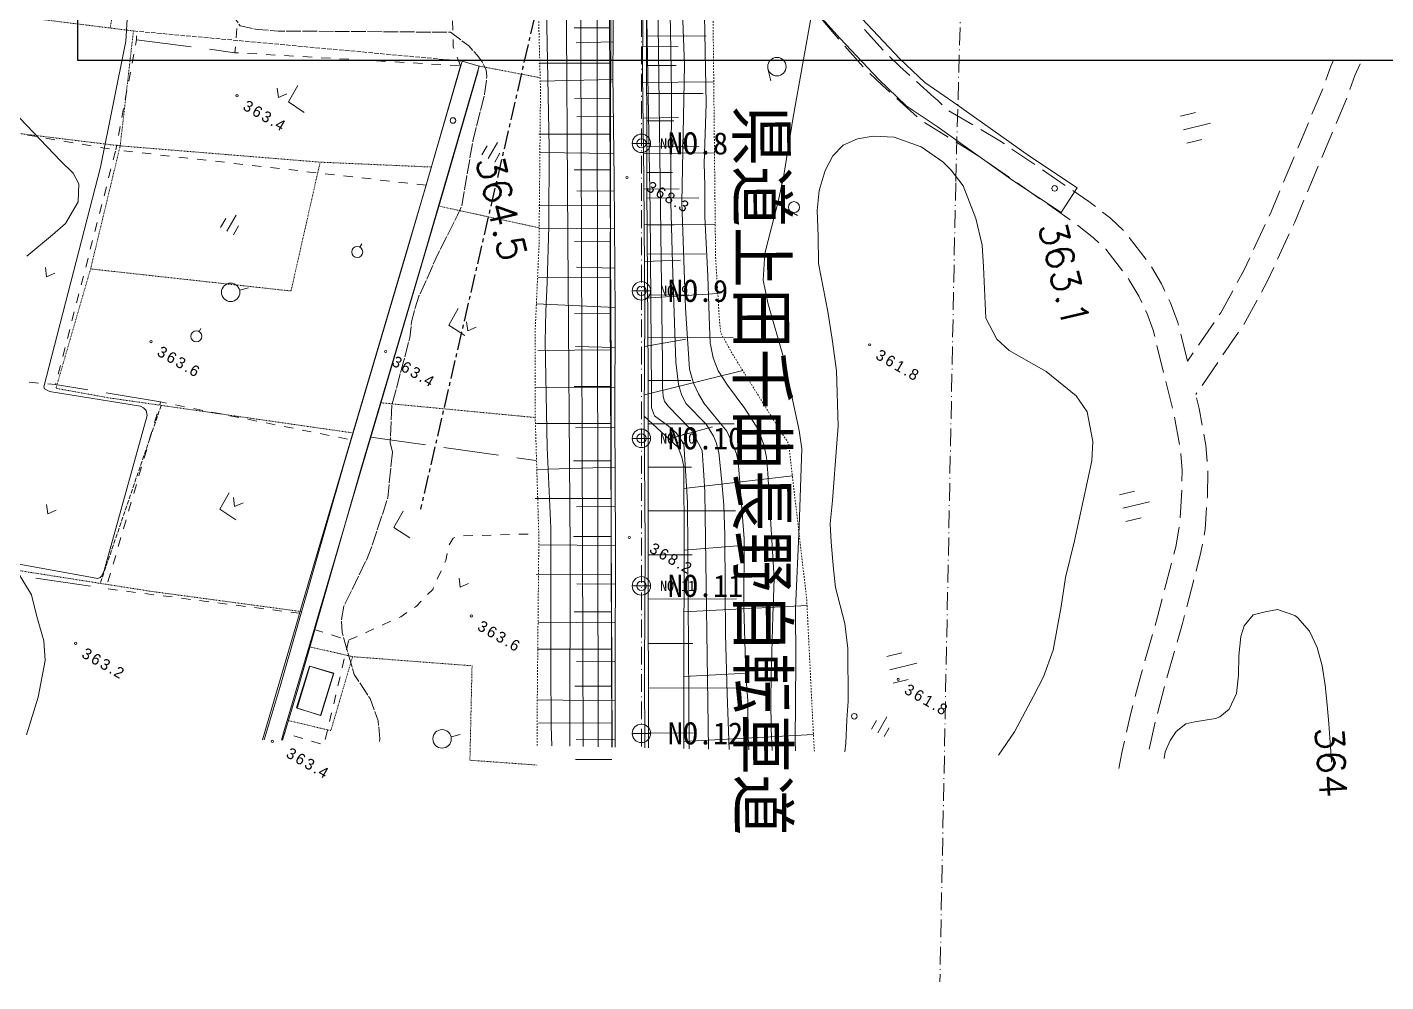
# Model space of a CAD drawing. Header units: millimetres. Extents: x -256476 to 341554, y -216330 to 457415.
# Drawn here: x -8077 to 176172, y -78408 to 51027 of the extents above; entities that cross this region are included whole.
import ezdxf

# ---------------------------------------------------------------- set-up
doc = ezdxf.new("R2010")
doc.units = ezdxf.units.MM
doc.header["$LTSCALE"] = 400
for name, pattern in [('561019', [1, 0.5, -0.5]), ('56301', [0.5, 0.25, -0.25]), ('56302', [2, 1.5, -0.5]), ('57103', [5.5, 5, -0.5]), ('CENTER', [2, 1.25, -0.25, 0.25, -0.25]), ('SXF_一点短鎖線', [9.25, 6, -1.5, 0.25, -1.5])]:
    doc.linetypes.add(name, pattern=pattern)
doc.layers.get('Defpoints').update_dxf_attribs({"color": 153})
for name, color, linetype, lineweight in [('D-BGD', 7, 'Continuous', 13), ('D-BMK', 2, 'SXF_一点短鎖線', 13), ('D-BMK-HTXT', 7, 'Continuous', 13), ('●予備設計_LP横断', 7, 'Continuous', 13)]:
    doc.layers.add(name, color=color, linetype=linetype, lineweight=lineweight)
doc.styles.add('BIGFONT', font='txt', dxfattribs={"height": 0.2, "bigfont": 'BIGFONT'})
doc.styles.add('MS ゴシック', font='MS Gothic.ttf')
doc.styles.add('Style-WORKING', font='WORKING.shx')
doc.styles.add('ＭＳ ゴシック', font='MS Gothic.ttf')
doc.linetypes.add('57106', pattern='A,2.5,[43,dgnlstyle-dm500.shx,S=0.002,R=0,X=0,Y=0],2.5', length=5)

# ---------------------------------------------------------------- blocks, each defined once
blk = doc.blocks.new('M6334')
at = {"layer": '●予備設計_LP横断', "linetype": 'Continuous', "lineweight": 9}
for p, q in [((-1, -1.25), (-1, 0.15)), ((0, -1.25), (0, 1.25)), ((1, -1.25), (1, 0.15))]:
    blk.add_line(p, q, dxfattribs=at)
blk = doc.blocks.new('M6319')
at = {"layer": '●予備設計_LP横断', "linetype": 'Continuous', "lineweight": 9}
blk.add_line((0, 0.5), (0, 1), dxfattribs=at)
blk.add_circle((0, -0.25), 0.75, dxfattribs=at)
blk = doc.blocks.new('M6313')
at = {"layer": '●予備設計_LP横断', "linetype": 'Continuous', "lineweight": 9, "flags": 128}
blk.add_lwpolyline([(-0.75, 0), (0, -1), (0.75, 0)], dxfattribs=at)
blk = doc.blocks.new('M6331')
at = {"layer": '●予備設計_LP横断', "linetype": 'Continuous', "lineweight": 9}
blk.add_line((0, -0.75), (1, -0.75), dxfattribs=at)
blk.add_circle((0, 0), 0.75, dxfattribs=at)
blk = doc.blocks.new('M7312')
at = {"layer": '●予備設計_LP横断', "linetype": 'Continuous', "lineweight": 20}
blk.add_circle((0, 0), 0.15, dxfattribs=at)

msp = doc.modelspace()

# ---------------------------------------------------------------- linework, layer by layer
at = {"layer": 'D-BGD', "linetype": 'SXF_一点短鎖線'}
for p, q in [((121690.4, 169343.2, 0), (117843.6, 29905.5, 0)), ((117843.6, 29905.5, 0), (115697.3, -78408.4, 0))]:
    msp.add_line(p, q, dxfattribs=at)
at = {"layer": 'D-BGD', "linetype": '56301'}
for p, q in [((3174, 50910.7), (9180, 86426)), ((53201.9, 45755.6), (61490.5, 44172.4)), ((47702.3, 26779), (61357.4, 23820.4)), ((60818.8, -1898.4), (39840.7, 103.3))]:
    msp.add_line(p, q, dxfattribs=at)
at = {"layer": 'D-BGD', "linetype": 'Continuous'}
for p, q in [((49635.5, 50617.7, 364434), (49596.5, 51866.2, 364431)), ((20341.4, 50839.9, 364060), (20250.2, 49593.6, 364030)), ((70911.5, 50960.4), (66117.5, 50947.8)), ((75912.2, 49827.6), (84008, 49845.4)), ((107988, 47931.3, 363530), (105490.2, 50729.4, 363530)), ((6744, 49331.6, 364050), (14179.2, 48350.7, 364011)), ((16658.1, 48023.9, 363998), (20103, 47569.7, 363980)), ((71396.7, 49043.5), (66387.7, 48915.2)), ((75392.4, 48361.5), (80191, 48411.3)), ((105313.3, 45666, 363530), (102818.1, 48464.7, 363530)), ((6377.3, 47377.3, 364046), (6147.3, 46148.5, 364044)), ((21820.2, 47470.8, 364004), (23068, 47398.3, 364021)), ((24315.9, 47325.8, 364038), (25563.4, 47254.6, 364055)), ((26811.2, 47182.1, 364072), (28059.1, 47109.6, 364089)), ((29306.9, 47037.1, 364106), (30555.3, 46965.5, 364124)), ((31802.3, 46893.4, 364141), (33050.1, 46820.9, 364158)), ((34298.5, 46749.3, 364175), (35546.3, 46676.8, 364192)), ((36793.3, 46604.7, 364209), (38041.2, 46532.2, 364226)), ((39289.5, 46460.6, 364243), (40537.4, 46388.1, 364261)), ((41784.4, 46316, 364278), (43032.7, 46244.4, 364295)), ((44280.6, 46171.9, 364312), (45528.5, 46099.4, 364329)), ((50690.5, 45801.2, 364400), (50242.3, 46967.8, 364418)), ((50896.5, 46424.4), (53201.9, 45755.6)), ((70932.7, 46161.4), (61317.5, 46128.8)), ((5916.4, 44920.1, 364041), (5686.5, 43691.3, 364039)), ((46775.4, 46027.3, 364346), (48023.8, 45955.7, 364363)), ((49271.7, 45883.2, 364381), (50519.5, 45810.7, 364398)), ((75926.8, 45839.8), (79923.3, 45849.5)), ((92379.4, 45378.3), (92772.7, 43758.9)), ((5455.6, 42462.9, 364036), (5225.6, 41234.1, 364034)), ((71374.2, 43947.2), (61502.8, 43694.6)), ((75379.3, 43536.2), (85029.7, 43636.5)), ((167607.4, 42685.2, 363626), (166158.4, 39227.3, 363591)), ((70949, 41353.8), (66127.7, 41333.8)), ((75941.9, 42013.3), (83598.6, 42029.8)), ((112628.9, 38856.4, 363450), (109847.1, 41371.2, 363432)), ((115988.6, 40513.5, 363610), (115328.4, 41184.9, 363610)), ((170867.1, 41403.2, 363625), (169417.3, 37945.8, 363591)), ((4994.7, 40005.7, 364031), (4764.8, 38776.9, 364029)), ((71430.8, 38932.9), (66454.9, 38893.7)), ((75433.6, 38711.1), (80256.7, 38761.2)), ((120153, 37785.3, 363610), (116918.3, 39682.7, 363610)), ((148310.8, 38947.4), (150350.9, 39442.6)), ((4533.9, 37548.5, 364026), (4303.9, 36319.7, 364024)), ((75952.4, 38339.4), (79626.3, 38349.8)), ((116797.3, 36129.3, 363610), (113622, 38124, 363610)), ((148752.8, 37125.9), (152397, 38011.6)), ((165674.4, 38074.1, 363580), (164225.4, 34616.3, 363546)), ((-8015.2, 36397.2, 363966), (-6782.8, 36189.4, 363972)), ((-5549.6, 35981.1, 363978), (-4317.2, 35773.3, 363983)), ((-3084.8, 35565.5, 363989), (-1852.4, 35357.7, 363994)), ((-620, 35149.9, 364000), (613.2, 34941.6, 364005)), ((4073, 35091.3, 364021), (3939.9, 34380.1, 364020)), ((70960.3, 36537.4), (61291.7, 36512.5)), ((121031.6, 33470.5, 363610), (117855.8, 35464.4, 363610)), ((149195.2, 35302.9), (151235.8, 35798.9)), ((168933.2, 36792.6, 363580), (167483.4, 33335.2, 363546)), ((1845.6, 34733.8, 364011), (3077.5, 34525.2, 364016)), ((3902.7, 34233.1, 364019), (3591.7, 33021.9, 364011)), ((6273.2, 34115, 364053), (5031.1, 34255.7, 364036)), ((8756.9, 33832.7, 364089), (7514.8, 33973.4, 364071)), ((11240.6, 33550.4, 364124), (9998.5, 33691.1, 364106)), ((13724.3, 33268.1, 364160), (12482.2, 33408.8, 364142)), ((71487.4, 33918.5), (61455.3, 34014.6)), ((75487.8, 33885.9), (85130, 33986.1)), ((75958.3, 34818), (83006, 34838.5)), ((128568.9, 32396.3, 363567), (125470.8, 34509.4, 363595)), ((163741.3, 33463.1, 363534), (162292.3, 30005.2, 363500)), ((3281.3, 31811.6, 364004), (2969.5, 30601, 363996)), ((16208, 32985.8, 364195), (14965.9, 33126.5, 364177)), ((18691.2, 32702.6, 364230), (17449.6, 32844.2, 364213)), ((21174.9, 32420.3, 364266), (19933.3, 32561.9, 364248)), ((23658.6, 32138, 364301), (22417, 32279.6, 364284)), ((26142.3, 31855.7, 364337), (24900.7, 31997.3, 364319)), ((28626, 31573.4, 364372), (27384.4, 31715, 364354)), ((31110.6, 31290.6, 364407), (29869, 31432.2, 364390)), ((70975.3, 31707.5), (66123, 31693.8)), ((75966.8, 31341.3), (79452.2, 31344.8)), ((125152.9, 30641.3, 363579), (122080.2, 32790.4, 363607)), ((132699.9, 29580, 363529), (129602.2, 31691.7, 363557)), ((167000.2, 32181.6, 363535), (165549.8, 28723.3, 363501)), ((33594.3, 31008.3, 364443), (32352.7, 31149.9, 364425)), ((36078, 30726, 364478), (34836.4, 30867.6, 364461)), ((38561.7, 30443.7, 364514), (37320.1, 30585.3, 364496)), ((41045.4, 30161.4, 364549), (39803.8, 30302.9, 364531)), ((43529.1, 29879.1, 364585), (42287.5, 30020.6, 364567)), ((46012.8, 29596.7, 364620), (44771.2, 29738.3, 364602)), ((129249.6, 27775.4, 363542), (126176.9, 29924.6, 363570)), ((2659, 29390.7, 363989), (2348.1, 28179.5, 363981)), ((71540.5, 28807.2), (66470.9, 28855.7)), ((75538.2, 29060.3), (80356.8, 29110.4)), ((75986.3, 27823.6), (83013, 27867.7)), ((2037.6, 26969.2, 363973), (1726.7, 25758.1, 363966)), ((70994, 26863.9), (61260.8, 26806.8)), ((133346.9, 24910.4, 363504), (130273.7, 27058.7, 363532)), ((1415.8, 24546.9, 363958), (1105.3, 23336.6, 363951)), ((75579, 24234.6), (85230.2, 24334.9)), ((76003.1, 24180.6), (79642.4, 24211)), ((159811.9, 24269.3, 363445), (158235.8, 20867.2, 363415)), ((794.4, 22125.5, 363943), (483.9, 20915.2, 363935)), ((71583.6, 23695.8), (61357.5, 23793.8)), ((143676.2, 19531.3, 363408), (141377.9, 22493.7, 363441)), ((163074.2, 22985.8, 363446), (161499.8, 19582.7, 363417)), ((71020, 21992.9), (66135.4, 21963.2)), ((76029, 20232.5), (83925.2, 20284.3)), ((173, 19704, 363928), (-137.4, 18493.8, 363920)), ((71628.7, 18354.8), (66398.1, 18501.1)), ((75621.1, 19266.9), (80513.3, 19442.3)), ((-448.4, 17282.6, 363912), (-758.8, 16072.3, 363905)), ((71049.7, 17108.4), (61222.3, 17047.8)), ((-1069.8, 14861.2, 363897), (-1380.2, 13650.9, 363890)), ((20734.8, 15372.9), (21949.4, 15667.9)), ((75663.1, 14299.2), (85580.7, 14900.5)), ((71673.7, 13013.8), (60977.8, 13500.9)), ((76060.8, 14689.3), (81609, 14729.7)), ((158702.5, 13997.8, 363369), (156896.6, 10711.7, 363342)), ((-1691.2, 12439.7, 363882), (-2001.6, 11229.4, 363874)), ((71073.2, 12192.8), (66143.9, 12165.6)), ((-2312.5, 10018.3, 363867), (-2623, 8808, 363859)), ((149268.4, 5758.3, 363610), (148367.6, 9398.4, 363596)), ((152876.9, 10994.5, 363394), (150749.7, 7908, 363522)), ((156210.7, 9668.8, 363372), (154086.1, 6580.8, 363496)), ((-2933.9, 7596.8, 363852), (-3244.9, 6385.7, 363844)), ((71656.3, 7605.8), (66273.4, 7723.9)), ((75657.3, 7731.7), (81238.8, 8731.5)), ((76096.9, 8912.9), (87658.4, 8980.2)), ((146043.1, 4218.8, 363666), (145139.6, 7858.2, 363618)), ((71109, 7258.6), (61169.9, 7204.5)), ((150040.9, 6879.5, 363564), (149268.4, 5758.3, 363610)), ((153378.1, 5551.7, 363537), (151252.7, 2464.2, 363660)), ((-3555.3, 5175.4, 363836), (-3866.3, 3964.2, 363829)), ((75624, 1164.2), (88957.5, 4489.6)), ((-6539.8, 2776.6, 363826), (-7785.1, 2877.6, 363829)), ((151, 1856.9, 363967), (-4219.5, 2587.1, 363820)), ((71628.8, 2197.7), (60813.3, 2183.2)), ((71124.8, 2289.7), (66107.6, 2290.1)), ((76126.8, 3105.5), (81927.9, 3104.4)), ((147246.2, -633.2, 363730), (146343.6, 3005.7, 363682)), ((10008.7, 210.3, 364300), (2615.5, 1444.9, 364051)), ((150544.7, 1435.1, 363701), (150397.9, 1221.9, 363710)), ((9189.2, -2589.8, 364272), (9540.7, -1390.4, 364284)), ((12051.6, -194.7, 364309), (13277.5, -437.9, 364315)), ((14503.3, -681.2, 364321), (15729.1, -924.4, 364327)), ((16955, -1167.7, 364332), (18181.7, -1411.4, 364338)), ((19407.5, -1654.7, 364344), (20633.4, -1898, 364349)), ((21859.7, -2140.3, 364355), (23086.4, -2384.1, 364361)), ((24312.2, -2627.4, 364367), (25538.1, -2870.6, 364372)), ((26763.9, -3113.9, 364378), (27989.8, -3357.1, 364384)), ((29216.5, -3600.9, 364389), (30442.3, -3844.1, 364395)), ((71124.5, -2727.5), (61000.7, -2721.6)), ((71619.1, -3210), (66283, -3295)), ((76128, -2731.6), (87810.9, -2734.1)), ((78950.1, -4780.5), (84848.4, -3154)), ((148198.3, -5540.4, 363696), (147519.8, -1852.8, 363735)), ((8487.2, -4989.1, 364249), (8838.6, -3789.7, 364260)), ((31668.6, -4086.5, 364401), (32894.5, -4329.8, 364406)), ((34121.2, -4573.5, 364412), (35347, -4816.8, 364418)), ((7785.1, -7388.4, 364225), (8136.6, -6189, 364237)), ((48405, -5954.6, 364388), (55829.8, -6999.8, 364223)), ((58304.8, -7347.4, 364168), (60921, -7716.3, 364110)), ((7083.9, -9788.2, 364201), (7434.5, -8588.3, 364213)), ((71655.3, -8617.6), (61034.8, -8943.2)), ((71126.5, -7780.7), (66020, -7775.2)), ((76121.7, -8622), (82008.4, -8614.7)), ((6381.8, -12187.4, 364177), (6732.4, -10987.6, 364189)), ((80974.9, -11517.6), (95689.7, -9807.3)), ((71120.9, -12887.2), (60830.9, -12889.6)), ((140047.1, -12370.9), (142087.2, -11875.7)), ((5679.7, -14586.7, 364154), (6030.3, -13386.8, 364166)), ((71690.8, -13930.2), (66429.5, -13986.4)), ((76122.7, -14539.7), (87975.5, -14547.6)), ((140489.1, -14192.5), (144133.2, -13306.7)), ((4977.7, -16986, 364130), (5328.3, -15786.1, 364142)), ((140931.4, -16015.4), (142972.1, -15519.4)), ((4275.6, -19385.3, 364106), (4626.2, -18185.4, 364118)), ((51111.9, -17944.5, 364536), (52360.3, -17907.8, 364480)), ((53608.2, -17871.9, 364424), (54857, -17836.5, 364368)), ((56105.3, -17799.7, 364313), (57353.2, -17763.8, 364257)), ((58601.1, -17727.9, 364201), (59849.9, -17692.5, 364145)), ((71117.7, -18029.7), (65997.6, -18027.9)), ((71725.1, -19242.9), (61303, -19141.7)), ((81022.4, -19871.7), (88833.5, -19237.9)), ((3573.5, -21784.6, 364083), (3924.1, -20584.7, 364094)), ((76121.2, -20502.1), (82088.5, -20495)), ((146164.7, -25263.7, 363759), (147105.9, -21633.8, 363797)), ((-6900.5, -23674.2, 364084), (518.3, -24776, 364057)), ((2871.4, -24183.9, 364059), (3222.9, -22984.5, 364071)), ((47544.7, -23819.3, 364504), (48064.6, -22682.1, 364516)), ((71124.5, -23154.9), (60958.5, -23182.3)), ((149183, -27547.7, 363744), (150126.4, -23917.9, 363781)), ((4154.1, -25283.4, 364045), (2914.8, -25125.8, 364049)), ((6634, -25600.4, 364037), (5394.3, -25441.4, 364041)), ((9114.4, -25916.5, 364029), (7874.2, -25758.5, 364033)), ((71705.2, -24484.8), (66478.7, -24434.1)), ((11593.9, -26232.2, 364021), (10354.6, -26074.6, 364025)), ((14073.8, -26549.2, 364013), (12833.6, -26391.1, 364017)), ((16554.2, -26865.4, 364005), (15314, -26707.3, 364009)), ((19033.3, -27181.9, 363997), (17794.4, -27023.5, 364001)), ((21513.7, -27498.1, 363989), (20273.5, -27340, 363993)), ((76130.7, -26505.4), (88133.7, -26472.8)), ((80990.7, -28225.9), (97678.8, -27400.7)), ((23994, -27814.2, 363981), (22753.8, -27656.2, 363985)), ((26473.1, -28130.8, 363973), (25232.9, -27972.7, 363977)), ((28869.6, -28440.3, 364490), (27693.2, -28287.7, 364097)), ((71142.6, -28240.4), (66084.4, -28251)), ((30830, -30628.3, 364500), (32023.1, -31002.7, 364487)), ((37797.6, -31070.4, 364453), (38936.6, -30555.5, 364455)), ((40074.9, -30040.2, 364456), (41214.4, -29524.5, 364458)), ((71685.2, -29726.8), (61201.3, -29625.1)), ((143507.1, -34903.6, 363666), (144537.4, -31297.3, 363699)), ((33214.9, -31377.4, 364475), (34408, -31751.8, 364462)), ((35500.2, -32183.5, 364449), (35214, -33399.7, 364436)), ((35519.8, -32101.4, 364450), (36658.8, -31586.5, 364452)), ((76147.6, -32536.1), (82178.2, -32519.2)), ((34926.5, -34616.3, 364423), (34639.9, -35833.3, 364411)), ((71158.2, -33289.9), (61117.5, -33320.1)), ((71665.1, -35011.3), (66413.4, -34960.2)), ((108486.3, -34288.1), (110526.4, -33792.9)), ((146492, -37177.6, 363654), (147522.2, -33571.3, 363686)), ((80961.3, -37024.4), (89549.8, -36576.2)), ((108928.3, -36109.7), (112572.5, -35223.9)), ((34352.9, -37049, 364398), (34066.2, -38266, 364385)), ((71166.5, -38312.1), (66180.3, -38318)), ((76171.8, -38594), (88286.4, -38567.8)), ((109370.7, -37932.6), (111411.3, -37436.6)), ((145218.1, -42008.4, 363822), (146166.5, -38383.9, 363680)), ((33778.7, -39482.6, 364372), (33492.1, -40699.6, 364359)), ((71668.2, -40295.7), (61098.8, -40193.2)), ((33205.1, -41915.3, 364346), (32918.4, -43132.4, 364333)), ((71186.1, -43294.6), (61270.6, -43327.7)), ((144059.2, -46871.8, 363820), (144908.5, -43219.1, 363858)), ((26906, -44708.8, 364512), (26704.9, -44647.4, 364530)), ((29297.1, -45429.2, 364402), (28100.8, -45070.3, 364445)), ((31690.1, -46146.1, 364317), (30493.8, -45787.2, 364360)), ((32630.9, -44348.9, 364321), (32344.8, -45565.1, 364308)), ((49407.5, -45169.7), (50622.1, -44874.8)), ((71678.9, -45596.1), (66386.4, -45568.4)), ((76181.2, -44677.9), (82270.1, -44660)), ((80979.5, -45823), (98550, -44854.9)), ((71198.2, -48249.9), (66274, -48268.3))]:
    msp.add_line(p, q, dxfattribs=at)
at = {"layer": 'D-BGD', "linetype": '56302'}
for p, q in [((6336.5, 50515), (50896.5, 46424.4)), ((10094.3, -250.7), (1826.9, -24381.6))]:
    msp.add_line(p, q, dxfattribs=at)
at = {"layer": 'D-BGD', "linetype": '561019', "flags": 128}
for points in [[(74902.5, 343407.9), (75823.1, 343408.2), (76082.5, 343407.9), (77830.9, 343407.5), (79838.6, 343406.9), (81846.9, 343407.1), (83854.6, 343406.4), (84412.8, 343406.3), (84770.1, 318834.6), (84475.6, 281661.4), (84473.3, 281336.3), (84382, 278261.9), (83557.8, 250595.3), (84214.3, 228976.3), (84914.6, 209522.5), (84945.4, 208325.9), (85754.1, 176830.2), (84663.4, 153451.9), (84819.1, 150441.9), (85737.5, 148361.5), (91499, 137572), (90935.9, 114670.1), (90374.8, 112391.6), (89307.1, 110052.6), (84440.7, 101323.6), (84152.9, 99793.5), (84582.3, 78321.2), (84840.5, 61850.5), (85276, 19925.4), (85807.9, 11154.6), (86000.4, 9533), (87496.1, 6841.6), (94094, -3777), (95177.4, -5399.8), (96522.8, -16975.1), (97637.6, -26567.7), (98470.9, -43418.5), (98676.5, -47150)], [(61092.4, -46367.4), (61097.1, -40370.8), (61313.7, -18041.5), (60818.8, -1898.4), (60803.2, 9666.8), (61333.7, 21317.2), (61535.7, 42407), (61146.8, 57606.7), (61648.2, 74600.4), (61300.8, 88401.4), (61691.2, 96585.5), (62179.8, 100052.2), (62466.2, 102081.4), (64193.4, 105623.9), (64998.2, 107300.9), (65838.5, 109049.8), (67001.3, 111614.5), (67840.3, 113463.3), (68963.3, 116037), (69860.6, 118095.7), (70551.2, 119303.2), (70849.9, 119216.8), (71028.7, 119164.8)]]:
    msp.add_lwpolyline(points, dxfattribs=at)
at = {"layer": 'D-BGD'}
msp.add_lwpolyline([(-1242.7, 284151.6), (335157.3, 284151.6), (335157.3, 46551.6), (-1242.7, 46551.6)], close=True, dxfattribs=at)
at = {"layer": 'D-BGD', "linetype": 'Continuous', "flags": 128}
for points, elevation in [([(63051.8, -46408.2), (62991.3, -43765.4), (62937.7, -35599.4), (62929.6, -28746.8), (62930, -16885.1), (62438, -5948.1), (62249.1, 3597.9), (62177.3, 8375.2), (62237.9, 12515.8), (62444, 16394), (62671, 24000.8), (62726.7, 34656.5), (62347.7, 53497.6), (62551.5, 64288.5), (62612.3, 73028.9), (62980.7, 87300.8), (62587.7, 99347.1), (62127.7, 100134), (59610.6, 107612.2), (58731.1, 122594.5)], 364000), ([(81490.6, -13362.2), (80978.7, -5451.8), (79911.7, -3971.1), (78843.8, -3005.4), (76972.8, -1661.2), (76581.4, -564.3), (76585.9, 1516.3), (76401.9, 26216.8), (75896.2, 54772.3), (75666.5, 82493.4), (75641.6, 91000.4), (75446, 102426.9), (75767.7, 105874.1), (77817.8, 109254), (81028.4, 115012), (81512.1, 116559.9), (81904.5, 118031), (70578.6, 117185.8), (70678.3, 90301.9), (70914.1, 68472.6), (71072.3, 59509.5)], 368000), ([(67008.6, 103646.9), (67344, 92812.6), (67377.4, 89634.1), (67341.8, 84457.2), (67008.7, 55267.3), (67000, 52743.9), (67008.7, 48222.1), (67313.6, -46496.9)], 366000), ([(69109, 104600), (69340.6, -46539.1)], 367000), ([(76890.5, 97258.5), (78069.7, 5404)], 367000), ([(78746.5, 71712.3), (79211.2, 48020.1), (79317, 42178.2), (79314.9, 38333.9), (79222.2, 33539.3), (79222, 27252.1), (79426, 18976.6), (79867.9, 5590.7)], 366000), ([(89796.8, -46965.1), (89697.6, -45218.8), (89662.6, -40301.2), (89385.6, -36836.2), (89095.9, -27551.8), (89175.4, -18351.6), (88510.5, -10113.4), (88326.8, -7908.5), (88104.3, -6842.9), (87604.6, -5551), (86782.3, -3728.8), (84705.3, -1220), (83731.9, 6.2), (82978.2, 1297.6), (82297.9, 2756.7), (81740.9, 4651.3), (81194.3, 12950.8), (80705.3, 27270.3), (81066.4, 45909.8), (80489.2, 61578.8)], 365000), ([(71072.3, 59509.5), (71052, 53486.4), (71003, 13244.7), (71247, -46578.8)], 368000), ([(65018.4, 57850.8), (65232.9, 22443.9), (65559.1, -19737.8), (65526.2, -46459.7)], 365000), ([(92954.4, -47030.9), (92816.9, -44168.6), (92790.2, -40203.9), (92811.1, -36977.1), (93049.5, -28834.8), (93202.8, -23705.9), (92554.1, -12614.2), (92367, -9428.1), (92162.2, -7294.2), (91833, -5605.5), (91082.3, -3568.4), (89227.4, -675.1), (86884.6, 2509), (85616.9, 4445.3), (84971.8, 6210.6), (84548.2, 8232.7), (84441, 10474.3), (84241.4, 17314.7), (83837.4, 25332.7), (83812.6, 29569.6), (83745.3, 32528.8), (84011.5, 40625.1), (83721.8, 55118.5)], 364000), ([(98403.9, 53461.2), (95804.5, 38817.7), (95077.5, 34308.1), (94523.1, 30957.7), (93808.3, 27577.2), (91943.7, 20320.1), (91723.4, 16722.3), (92384.5, 13644.4), (94508.5, 6263), (96606.3, -3636.3), (96970.4, -6127.1), (96597.4, -16678.8), (96117.6, -27779.3), (96157.2, -34906.1), (96088.7, -45891.2), (96117.6, -47096.7)], 363000), ([(-8114.5, 19964.8), (-4641.6, 22868.3), (-2864, 24425.6), (-1179.7, 27361.8), (-1085.2, 29781.6), (-1827.7, 31243), (-3574.6, 32903.5), (-9956.4, 39648)], 363000), ([(86122.9, -10629.1), (85707.3, -6640.4), (85351.5, -5279), (84988.7, -4445.3), (84013.9, -2796.1), (81259.4, -5.1), (80645.5, 1218.6), (80271.3, 2564.1), (79867.9, 5590.7)], 366000), ([(78069.7, 5404), (78102.5, 2222.4), (78166.1, 972.5), (78334.1, 317.6), (78804.5, -320.7), (82015.1, -3612.6), (83471.8, -6390), (83685.6, -9710.2), (83806.8, -11995.6)], 367000), ([(86122.9, -10629.1), (86376.7, -13761.2), (86554.4, -17788.5), (86567.3, -25274.8), (86621.5, -31318.8), (86861.5, -39353.2), (87140.5, -46909.8)], 366000), ([(83806.8, -11995.6), (84338.4, -46851.4)], 367000), ([(81490.6, -13362.2), (81683.8, -46796.2)], 368000), ([(-8147, -44925.6), (-6594.7, -39835.4), (-5647.1, -34843.7), (-5810.9, -32158.9), (-6770.2, -28863.5), (-7470.3, -25939.6), (-9723.2, -22296.2)], 363000)]:
    msp.add_lwpolyline(points, dxfattribs=dict(at, elevation=elevation))
for points in [[(71028.7, 119164.8), (71052.4, 118870.9), (71068, 116957.6), (71078.3, 115739.4), (71090.1, 103770.4), (71162.4, 92781.5), (71250.3, 79461.9), (71471.2, 59882.3), (71366.5, 44636.4), (71526.8, 30421.6), (71680, 12267.3), (71609, -1698), (71725.6, -19125.4), (71660.1, -36323.6), (71681, -46587.9)], [(71681, -46587.9), (71660.1, -36323.6), (71725.6, -19125.4), (71609, -1698), (71680, 12267.3), (71526.8, 30421.6), (71366.5, 44636.4), (71471.2, 59882.3), (71250.3, 79461.9), (71162.4, 92781.5), (71090.1, 103770.4)], [(75090.2, 103796.4), (75162.8, 92812), (75250, 79497.4), (75471.6, 59890.8), (75366.9, 44644.9), (75526.3, 30460.6), (75680.3, 12273.6), (75609.5, -1695.3), (75725.3, -19120), (75660.3, -36327.6), (75681.3, -46671.2)], [(80981.5, -46781.5), (80959.9, -36332.3), (81025.2, -19112.1), (80955, -8519), (80719.5, -7253.2), (80216.8, -5950.4), (75609.5, -1695.3), (75680.3, 12273.6), (75526.3, 30460.6), (75366.9, 44644.9), (75471.6, 59890.8)], [(134332.7, 29240.1), (132131.8, 25900.7), (125569.1, 30225.6), (115322.8, 37551.3), (111119.8, 40384.8), (107418.1, 43935.9), (102166.1, 49493.5), (98485, 53592.2)], [(105108.2, 52203.9), (110257.6, 46754.8), (113641.1, 43508.9), (117604.9, 40837.1), (127833, 33524.1), (134332.7, 29240.1)], [(24054, -45596.1), (26218, -38387), (34817.2, -8399.3), (43285.9, 20167.3), (50896.5, 46424.4)], [(53201.9, 45755.6), (45590, 19492.3), (37121.1, -9070.8), (28520.7, -39062.4), (26543.9, -45647.9)]]:
    msp.add_lwpolyline(points, dxfattribs=at)
at = {"layer": 'D-BGD', "linetype": '57103', "elevation": 363500, "flags": 128}
for points in [[(41464.9, -6582.5), (41144, -5282.7), (41389.5, -186.1), (43804.1, 8918.8), (44061.8, 11078.7), (44525.8, 12973.5), (45052.7, 14540.3), (47339.2, 19643.8), (50263.3, 25545.6), (50842.2, 26719.2), (52368.7, 35581.4), (53958.3, 41944.7), (54170.3, 43541.4), (54238.9, 44345.1), (54152.5, 45194.1), (53626.9, 46332.5), (53006.4, 47179.4), (51798, 48508.4), (49341.2, 50340.5), (25963.1, 50502.5), (23102.3, 50716.7), (20804.8, 51220.6), (15892.8, 58126.2), (14939.4, 63312.1), (14301.5, 65780.3), (13537.3, 68277.4), (12855.7, 71287.5), (12988.5, 73828.2), (14347.1, 82606.9), (14935.5, 88075.1), (15694, 90574.6), (18235.8, 97219.9), (18362.2, 98170.3), (18350.1, 99357.2), (17754.9, 101062.8), (15467.1, 104200.2)], [(41464.9, -6582.5), (40828.1, -12777.2), (38716.9, -19213.2), (37921.4, -21223.1), (34873.9, -27490.1), (34554, -29286.7), (34624.2, -31030.6), (36258.4, -36736), (38425.3, -39995.4), (39515.1, -43025.6), (39764.7, -45461), (39710.9, -45922.1)]]:
    msp.add_lwpolyline(points, dxfattribs=at)
at = {"layer": 'D-BGD', "linetype": 'Continuous', "elevation": 364000}
for points in [[(7582.3, 86267.1), (5313.4, 49150.4), (1850.1, 32028.7), (-5806.8, 2253.8), (-5749.1, 2013), (-5385, 1803.7), (-5071.6, 1646.6), (7288.4, -348.4), (7713.2, -592.6), (8068.3, -958.1), (8199.3, -1633.2), (2378.1, -22636.1), (2057.5, -23374.6), (1838.6, -23594.8), (1503.3, -23736.6), (-13674, -20964.2), (-14519.2, -21170.4), (-14908.6, -21627.1), (-15247, -22516.8), (-19579.9, -44687.5)], [(146104.8, -48137.6), (146253.3, -47204.5), (146945.6, -45699.2), (147759.8, -44483.3), (149061.1, -43443.4), (150265, -43155), (153068.1, -42713.2), (153640.4, -42500), (154929.4, -41441.6), (155932.1, -39295.9), (156201.4, -36820.8), (156227.9, -34206.2), (156499.9, -31605.9), (156973.7, -30159.6), (158175.7, -28670.5), (159809.1, -28236.8), (161467, -27921), (163839, -28730.8), (164204.2, -28998.4), (165839.2, -30849.5), (166882.8, -33087.3), (167540.1, -35575.8), (167952.7, -38189.1), (168233.7, -40830.5), (168450.4, -43423.4), (168643.6, -45956.7), (168812.1, -48452.7), (168822.6, -48610.7)]]:
    msp.add_lwpolyline(points, dxfattribs=at)
at = {"layer": 'D-BGD', "linetype": '56301', "flags": 128}
for points in [[(-41144, 39369.3), (-30985.7, 39295), (-13466.6, 37143.2), (4535.5, 34932.7), (6336.5, 50515), (-15125.4, 53202), (-28734.9, 53968.2), (-29323.9, 54001.1), (-40714, 54229.8), (-42107.5, 50324.8)], [(31652.2, 32724.4), (4535.5, 34932.7), (519.4, 18250)], [(36124.9, -3989.3), (3005.7, 767.3), (-4174.6, 2065.3), (519.4, 18250), (27699.7, 15255.3), (31652.2, 32724.4), (46733.5, 32062.6)], [(-45869.6, -46753), (-45145.2, -41533.7), (-44711.5, -41555.8), (-35459.7, -42027.1), (-28467.5, -21786.2), (-27757.6, -19730.5), (8765.3, -25472.5), (29135, -28213.3)], [(30261.7, -32991.4), (36050.3, -34326.8), (33101.7, -44348.5), (27344.2, -42981.4)], [(36050.3, -34326.8), (52252, -35559.9), (51964.3, -48364.9), (61090.3, -49021.2)]]:
    msp.add_lwpolyline(points, dxfattribs=at)
at = {"layer": 'D-BGD', "linetype": 'Continuous', "extrusion": (-0.340319, -0.303658, 0.88993), "elevation": 273808.6}
msp.add_lwpolyline([(31040.8, 262793.7), (30504.5, 262793.7), (27292.7, 262883.6)], dxfattribs=at)
at = {"layer": 'D-BGD', "linetype": 'Continuous', "extrusion": (0.088535, -0.017936, 0.995912), "elevation": 362273.8}
msp.add_lwpolyline([(50192.2, 36147.1), (49688.4, 36058.5), (48950, 36047.5)], dxfattribs=at)
at = {"layer": 'D-BGD', "linetype": 'Continuous', "extrusion": (-0.014155, -0.023407, 0.999626), "elevation": 362445.8}
msp.add_lwpolyline([(-7766.2, 61740.2), (-7412.8, 61045.6), (-6997.5, 61264.9)], dxfattribs=at)
at = {"layer": 'D-BGD', "linetype": 'Continuous', "extrusion": (0.057763, 0.004771, 0.998319), "elevation": 366929.2}
msp.add_lwpolyline([(43872.4, -32374.4), (44107.1, -32305.4), (45111.5, -32357.1)], dxfattribs=at)
at = {"layer": 'D-BGD', "linetype": 'Continuous', "extrusion": (-0.568885, -0.626316, 0.533009), "elevation": 102348}
msp.add_lwpolyline([(52703.7, 365055), (50892.9, 365044.4), (48955.6, 365135.4)], dxfattribs=at)
at = {"layer": 'D-BGD', "linetype": 'Continuous', "extrusion": (0.667301, -0.240365, 0.704935), "elevation": 357936.5}
msp.add_lwpolyline([(101090.4, 156882.6), (100217.3, 156975), (98209.5, 156943.9)], dxfattribs=at)
at = {"layer": 'D-BGD', "linetype": 'Continuous', "extrusion": (-0.570984, -0.628085, 0.528665), "elevation": 103428.1}
msp.add_lwpolyline([(52201.7, 363733.6), (50806.2, 363725.3), (48453.7, 363829)], dxfattribs=at)
at = {"layer": 'D-BGD', "linetype": 'Continuous', "extrusion": (0.717333, -0.257685, 0.647327), "elevation": 347306.8}
msp.add_lwpolyline([(101719.1, 181953.1), (99984.8, 182152.5), (97980.3, 182123.6)], dxfattribs=at)
at = {"layer": 'D-BGD', "linetype": 'Continuous'}
for points in [[(28610.3, 43120.2), (27352, 40885), (29495.2, 39476.6)], [(50375.8, 12880.8), (49117.5, 10645.6), (51260.7, 9237.1)], [(19322, -12107.5), (18063.6, -14342.8), (20206.9, -15751.2)], [(42918.6, -14576.3), (41662.5, -16811.7), (43806.2, -18219.3)]]:
    msp.add_lwpolyline(points, dxfattribs=at)
at = {"layer": 'D-BGD', "linetype": 'Continuous', "extrusion": (-0.657701, -0.727334, 0.195995), "elevation": -34540.9}
msp.add_lwpolyline([(57918.3, 377705.5), (57393.1, 377542.3), (54193.2, 377527)], dxfattribs=at)
at = {"layer": 'D-BGD', "linetype": 'Continuous', "extrusion": (-0.059614, -0.101663, 0.993031), "elevation": 350071.9}
msp.add_lwpolyline([(89531.9, 135522.9), (88787.4, 135573.8), (85784.3, 135573.8)], dxfattribs=at)
at = {"layer": 'D-BGD', "linetype": '57106', "elevation": 362000}
msp.add_lwpolyline([(102796, -47235.8), (102946.4, -46040.7), (103089.2, -42866.6), (103249.2, -40361), (103228.2, -33197.7), (102820.6, -29843.4), (101532.5, -24936.7), (101261.8, -22463.9), (100933.4, -18811.3), (100799.7, -16333), (101121.9, -13169.8), (101736.5, -5384.5), (101910.6, -3067), (101689.6, 4422.5), (101084.3, 8731.3), (100501.4, 12490.9), (99235.9, 18990.1), (99200.1, 22690.1), (99049.6, 26152.7), (99348.4, 28873.8), (100120.6, 31615.7), (101182.6, 33587.8), (102594.5, 35026.6), (104514.7, 35879), (106648, 36249.2), (109475.5, 36133.7), (113143, 34814.5), (116091.2, 32757.7), (117244.3, 31649.6), (118842.6, 29535.9), (120589.7, 25064.5), (121416.1, 21455.6), (121604.6, 18540.9), (121941.7, 11568.4), (123404.5, 8741.4), (125077.1, 7206.6), (130099.9, 4364.5), (134170.4, 1061.6), (135688.9, -1144.6), (136454.3, -5164.8), (136313.2, -7784), (133971.7, -18637.9), (132730.1, -23599.1), (132123.7, -27521.7), (131072.9, -33439.2), (129753.4, -37051.1), (128390, -39659.7), (125829.5, -44499.4), (123656.8, -47670.2)], dxfattribs=at)
at = {"layer": 'D-BGD', "linetype": 'Continuous', "extrusion": (0.004465, -0.007071, 0.999965), "elevation": 363900.2}
msp.add_lwpolyline([(135161.8, 29275.5), (134262.4, 29980.5), (132108.8, 31449.1)], dxfattribs=at)
at = {"layer": 'D-BGD', "linetype": 'Continuous', "extrusion": (0.028551, -0.021744, 0.999356), "elevation": 367246.2}
msp.add_lwpolyline([(120991, -98129.9), (117985.4, -98910.2), (117356.1, -99049.5)], dxfattribs=at)
at = {"layer": 'D-BGD', "linetype": 'Continuous', "extrusion": (0.012375, 0.002337, 0.999921), "elevation": 365217.6}
msp.add_lwpolyline([(136072.7, 22599.8), (134304.6, 24259.7), (133261.3, 25077.4)], dxfattribs=at)
at = {"layer": 'D-BGD', "linetype": 'Continuous', "extrusion": (0.019726, -0.017946, 0.999644), "elevation": 366121.1}
msp.add_lwpolyline([(131473.3, -93815.7), (128411.3, -94903.1), (127934.4, -95053.1)], dxfattribs=at)
at = {"layer": 'D-BGD', "linetype": 'Continuous', "extrusion": (0.002597, -0.010722, 0.999939), "elevation": 363561.7}
msp.add_lwpolyline([(136302.1, 25687.2), (135590.9, 26354.3), (133404.6, 28063.3)], dxfattribs=at)
at = {"layer": 'D-BGD', "linetype": 'Continuous', "extrusion": (-0.039946, -0.043189, 0.998268), "elevation": 356397.7}
msp.add_lwpolyline([(90913.1, 129756.9), (87248.9, 130368.8), (87213, 130368.8)], dxfattribs=at)
at = {"layer": 'D-BGD', "linetype": 'Continuous', "extrusion": (-0.041912, -0.032186, 0.998603), "elevation": 356241.8}
msp.add_lwpolyline([(76970.2, 144271.2), (75914.1, 144498.3), (73266.3, 144838.9)], dxfattribs=at)
at = {"layer": 'D-BGD', "linetype": 'Continuous', "extrusion": (0.002968, -0.010167, 0.999944), "elevation": 363652.1}
msp.add_lwpolyline([(156631.2, 23431.4), (155840.9, 21725.2), (154941.1, 20085.5)], dxfattribs=at)
at = {"layer": 'D-BGD', "linetype": 'Continuous', "extrusion": (0.004281, -0.010479, 0.999936), "elevation": 363879.6}
msp.add_lwpolyline([(159418.2, 22262.4), (158492.1, 20261.7), (157747.3, 18907.7)], dxfattribs=at)
at = {"layer": 'D-BGD', "linetype": 'Continuous', "extrusion": (-0.01951, -0.020737, 0.999595), "elevation": 360146.5}
msp.add_lwpolyline([(94793.8, 118324.9), (93908.9, 118670.9), (91409.6, 119413.7), (91219.6, 119443.6)], dxfattribs=at)
at = {"layer": 'D-BGD', "linetype": 'Continuous', "extrusion": (0.327452, -0.187684, 0.92604), "elevation": 384513.9}
msp.add_lwpolyline([(90553.4, 19316.9), (87162.3, 19248), (86805.3, 19279.8)], dxfattribs=at)
at = {"layer": 'D-BGD', "linetype": 'Continuous', "extrusion": (0.002255, -0.006573, 0.999976), "elevation": 363784.7}
msp.add_lwpolyline([(-4997.1, 5145.1), (-5039.9, 4978.2), (-6114, 5066.2)], dxfattribs=at)
at = {"layer": 'D-BGD', "linetype": 'Continuous', "extrusion": (-0.006507, -0.008073, 0.999946), "elevation": 364213.6}
msp.add_lwpolyline([(12261.8, 2750), (12379.2, 3150.8), (13194.9, 2988.7)], dxfattribs=at)
at = {"layer": 'D-BGD', "linetype": 'Continuous', "extrusion": (-0.375025, -0.077461, 0.923773), "elevation": 279487.2}
msp.add_lwpolyline([(33457.3, 275588.9), (31162.4, 275649), (29708.5, 275588.9)], dxfattribs=at)
at = {"layer": 'D-BGD', "linetype": 'Continuous', "extrusion": (0.139642, 0.990158, 0.009325), "elevation": 4261.7}
msp.add_lwpolyline([(-38772.8, 364406.1), (-40065.2, 364556.1), (-46262.4, 364419.1)], dxfattribs=at)
at = {"layer": 'D-BGD', "linetype": 'Continuous', "extrusion": (0.011657, -0.008002, 0.9999), "elevation": 365467.9}
msp.add_lwpolyline([(147696.2, -4941.1), (147514.5, -2706.3), (147245.3, -1224)], dxfattribs=at)
at = {"layer": 'D-BGD', "linetype": 'Continuous', "extrusion": (0.630195, 0.041713, 0.775315), "elevation": 375177.3}
msp.add_lwpolyline([(-20303.6, 115386.6), (-18893.2, 115234.6), (-16562.4, 115271)], dxfattribs=at)
at = {"layer": 'D-BGD', "linetype": 'Continuous', "extrusion": (-0.792418, 0.052249, 0.607737), "elevation": 100060.6}
msp.add_lwpolyline([(2828.2, 381643.1), (2622.9, 381645.6), (-911.1, 381364.8)], dxfattribs=at)
at = {"layer": 'D-BGD', "linetype": 'Continuous', "extrusion": (-0.821689, 0.052063, 0.567553), "elevation": 83874.6}
msp.add_lwpolyline([(6100.3, 384116.9), (3081.5, 384152.1), (2352.2, 384092.6)], dxfattribs=at)
at = {"layer": 'D-BGD', "linetype": 'Continuous', "extrusion": (-0.004121, -0.008731, 0.999953), "elevation": 363357.2}
msp.add_lwpolyline([(153023, -14659.3), (153156.9, -13920.7), (153370.3, -10928.9)], dxfattribs=at)
at = {"layer": 'D-BGD', "linetype": 'Continuous', "extrusion": (0.003499, -0.010939, 0.999934), "elevation": 364909.4}
msp.add_lwpolyline([(47893.9, -15149), (48430.2, -14246.1), (48621, -14185.1)], dxfattribs=at)
at = {"layer": 'D-BGD', "linetype": 'Continuous', "extrusion": (-0.001006, -0.010685, 0.999942), "elevation": 363858}
msp.add_lwpolyline([(147785.2, -16537.2), (148045.6, -15532.2), (148533.1, -12864.1)], dxfattribs=at)
at = {"layer": 'D-BGD', "linetype": 'Continuous', "extrusion": (-0.004692, -0.009037, 0.999948), "elevation": 363274.5}
msp.add_lwpolyline([(152145.3, -19426.2), (152804.3, -16891.3), (153006.5, -15779)], dxfattribs=at)
at = {"layer": 'D-BGD', "linetype": 'Continuous', "extrusion": (-0.006602, -0.009236, 0.999936), "elevation": 364381.7}
msp.add_lwpolyline([(50988.8, -18180.5), (51100.7, -17935.7), (51262.3, -16968.5)], dxfattribs=at)
at = {"layer": 'D-BGD', "linetype": 'Continuous', "extrusion": (0.015375, -0.019241, 0.999697), "elevation": 365585.6}
msp.add_lwpolyline([(19944.7, -40104.4), (20917.7, -39982.6), (21158.8, -39860.8)], dxfattribs=at)
at = {"layer": 'D-BGD', "linetype": 'Continuous', "extrusion": (-0.023125, 0.01794, 0.999572), "elevation": 362797.2}
msp.add_lwpolyline([(-5399.1, 62704.9), (-5715.2, 62807.4), (-6627, 62909.9)], dxfattribs=at)
at = {"layer": 'D-BGD', "linetype": 'Continuous', "extrusion": (0.044791, -0.022198, 0.99875), "elevation": 370411.6}
msp.add_lwpolyline([(37369.2, -124815.6), (38566, -124595.6), (41044.7, -124075.5)], dxfattribs=at)
at = {"layer": 'D-BGD', "linetype": 'Continuous', "extrusion": (0.019318, -0.042719, 0.9989), "elevation": 366116.6}
msp.add_lwpolyline([(26637.3, -26747.6), (26888.8, -26747.6), (27872.8, -26577)], dxfattribs=at)
at = {"layer": 'D-BGD', "linetype": 'Continuous', "extrusion": (0.042772, -0.021286, 0.998858), "elevation": 370295.2}
msp.add_lwpolyline([(36900.9, -129257), (39489.3, -128775.6), (40582.1, -128545.4)], dxfattribs=at)
at = {"layer": 'D-BGD', "linetype": 'Continuous'}
msp.add_lwpolyline([(28442.5, -41263.2), (30223.2, -35596.8), (33465.4, -36618.4), (31684.7, -42284.8)], close=True, dxfattribs=at)
at = {"layer": 'D-BGD', "linetype": 'Continuous', "extrusion": (-0.879315, 0.247435, 0.406916), "elevation": 13157.5}
msp.add_lwpolyline([(-276.7, 392366.2), (-3402.6, 392238.1), (-4024, 392243.6)], dxfattribs=at)
at = {"layer": 'D-BGD', "linetype": 'Continuous', "extrusion": (0.822235, -0.195881, 0.534379), "elevation": 319088.6}
msp.add_lwpolyline([(-10687.9, 228716.8), (-8199.2, 228745.2), (-6939.8, 228689.6)], dxfattribs=at)
at = {"layer": 'D-BGD', "linetype": 'Continuous', "extrusion": (0.018351, -0.01399, 0.999734), "elevation": 366949}
msp.add_lwpolyline([(45526.9, -132879.1), (47645.6, -131795.7), (48894.3, -131232.4)], dxfattribs=at)
at = {"layer": 'D-BGD', "linetype": 'Continuous'}
for points in [[(76187, -46681.7, 368860), (76121.6, -20340.9, 368790), (76127.7, 4431.4, 368700), (75974, 29307.1, 368690), (75906.8, 54052.2, 368530), (75795.8, 79122.5, 368450), (75648.1, 97085.6, 368380), (75586.1, 104883.9, 368450), (80879.8, 114574.9, 368460), (81103.6, 115265.2, 368490), (81258.2, 116076, 368460), (81278.1, 124357.8, 368410)], [(70546.5, 118992.1, 368260), (70660.6, 117023.4, 368310), (70558.2, 107012.7, 368450), (70650.6, 97040.1, 368380), (70794.6, 79090.6, 368450), (70906.9, 54042.7, 368530), (70977.8, 29283.8, 368690), (71122.8, 4413.2, 368700), (71121.7, -20350.4, 368790), (71191.2, -46577.7, 368859.7)], [(70558.2, 107012.7, 368450), (70650.6, 97040.1, 368380), (70794.6, 79090.6, 368450), (70906.9, 54042.7, 368530), (70977.8, 29283.8, 368690), (71122.8, 4413.2, 368700), (71121.7, -20350.4, 368790), (71191.2, -46577.7, 368859.7)], [(75586.1, 104883.9, 368450), (75648.1, 97085.6, 368380), (75795.8, 79122.5, 368450), (75906.8, 54052.2, 368530), (75974, 29307.1, 368690), (76127.7, 4431.4, 368700), (76121.6, -20340.9, 368790), (76187, -46681.7, 368860)], [(50690.5, 45801.2, 364400), (46012.8, 29596.7, 364620), (35809.8, -4908.6, 364420), (28869.6, -28440.3, 364490), (28798.4, -28664.6, 364490), (23824, -45591.3, 364538.6)], [(53087.6, 45115.4, 364400), (48393.7, 28862.6, 364620), (38513.4, -4559.5, 364430), (38205.6, -5616.8, 364420), (31194.2, -29372.7, 364490), (30830, -30628.3, 364500), (26704.9, -44647.4, 364530), (26411.6, -45645.2, 364532.7)], [(148066.3, 10612, 363591), (147973.1, 10989.7, 363590), (146955.4, 13673.9, 363350), (146749, 14107.4, 363355)], [(144839.2, 9071.3, 363601), (144624, 9938.9, 363590), (143739.4, 12292.9, 363350), (143598.2, 12590.9, 363354)]]:
    msp.add_polyline3d(points, dxfattribs=at)
for centre, radius in [((93593.6, 45673.1), 1249.9), ((49663.2, 38375.3, 364490), 375), ((131254.7, 29170.8, 363085), 375), ((19519.6, 15077.4), 1249.9), ((104087.4, -42402.3, 363270), 375), ((48192.4, -45465.2), 1249.9)]:
    msp.add_circle(centre, radius, dxfattribs=at)
msp.add_3dface([(28542.3, -41304.4), (30270.6, -35590.6), (33490.5, -36564.8), (31762.6, -42277.7)], dxfattribs=at)
at = {"layer": 'D-BMK', "color": 4, "linetype": 'CENTER', "lineweight": 25, "ltscale": 5}
msp.add_line((65282.1, 72054.5), (45258.2, -14321.5), dxfattribs=at)
at = {"layer": 'D-BMK', "linetype": 'SXF_一点短鎖線', "flags": 128}
msp.add_lwpolyline([(75224.1, 425796.4), (75224.1, -46661.6)], dxfattribs=at)
at = {"layer": 'D-BMK-HTXT'}
for p, q in [((74599.1, 35276.4, 0), (75849.1, 35276.4, 0)), ((74599.1, 15276.4, 0), (75849.1, 15276.4, 0)), ((74599.1, -4723.6, 0), (75849.1, -4723.6, 0)), ((74599.1, -24723.6, 0), (75849.1, -24723.6, 0))]:
    msp.add_line(p, q, dxfattribs=at)
for centre in [(75224.1, 35276.4, 0), (75224.1, 15276.4, 0), (75224.1, -4723.6, 0), (75224.1, -24723.6, 0)]:
    msp.add_circle(centre, 625, dxfattribs=at)
at = {"layer": 'Defpoints', "color": 1}
for p, q in [((-1242.7, 284151.6), (-1242.7, 46551.6)), ((-1242.7, 46551.6), (335157.3, 46551.6))]:
    msp.add_line(p, q, dxfattribs=at)
at = {"layer": 'Defpoints', "linetype": 'Continuous', "lineweight": 13}
for p, q in [((73974.1, 35276.4, 329093), (76474.1, 35276.4, -329093)), ((73974.1, 15276.4, 329093), (76474.1, 15276.4, -329093)), ((73974.1, -4723.6, 329093), (76474.1, -4723.6, -329093)), ((73974.1, -24723.6, 329093), (76474.1, -24723.6, -329093)), ((73974.1, -44723.6, 329093), (76474.1, -44723.6, -329093))]:
    msp.add_line(p, q, dxfattribs=at)
for centre in [(75224.1, 35276.4, 0), (75224.1, 15276.4, 0), (75224.1, -4723.6, 0), (75224.1, -24723.6, 0), (75224.1, -44723.6, 0)]:
    msp.add_circle(centre, 1250, dxfattribs=at)

# ---------------------------------------------------------------- block references
at = {"layer": 'D-BGD', "linetype": 'Continuous', "lineweight": 9, "xscale": 1000, "yscale": 1000, "zscale": 1000, "rotation": 330.1091246385173}
for name, p in [('M6313', (26488, 42362.5)), ('M6334', (55080, 34304.3)), ('M6331', (95910.6, 26621.4)), ('M6334', (19642.7, 24469.2)), ('M6319', (36802.7, 20771.2)), ('M6313', (-4962.7, 18061.1)), ('M6313', (52163.5, 10722.6)), ('M6319', (14993.9, 9315.8)), ('M6313', (20550.9, -13100)), ('M6313', (-4797.3, -14070.2)), ('M6313', (51137.5, -24034.3)), ('M6334', (107897.2, -43584.1))]:
    msp.add_blockref(name, p, dxfattribs=at)
at = {"layer": 'D-BGD', "linetype": 'Continuous', "lineweight": 20, "xscale": 1000, "yscale": 1000, "zscale": 1000, "rotation": 330.1091246385173}
for p in [(20364.3, 41735.4, 363410), (73253.4, 30646, 368266), (8719.6, 8400.1, 363620), (106166.5, 7953, 361811), (40545.3, 7056, 363423), (73593.1, -18170, 368181), (52160.5, -28808.2, 363617), (-1504, -32512.2, 363198), (110033.6, -37401.4, 361823), (25174.8, -45808.3, 363426)]:
    msp.add_blockref('M7312', p, dxfattribs=at)

# ---------------------------------------------------------------- texts
at = {"layer": 'D-BGD', "linetype": 'Continuous', "style": 'BIGFONT'}
for s, height, rotation, p in [('県道上田千曲長野自転車道', 7500, 270.109125, (87542.6, 40443.2)), ('364.5', 3750, 283.669421, (52733.2, 33073.1)), ('364', 3750, 273.799192, (166591.7, -43926, 364000))]:
    msp.add_text(s, height=height, rotation=rotation, dxfattribs=at).set_placement(p)
at = {"layer": 'D-BGD', "linetype": 'Continuous', "style": 'BIGFONT', "oblique": 360}
msp.add_text('363.1', height=3750, rotation=283.669421, dxfattribs=at).set_placement((129021.2, 24121.2, 363085))
at = {"layer": 'D-BGD', "linetype": 'Continuous', "char_height": 1500, "attachment_point": 7, "rotation": 330.109125, "line_spacing_factor": 0.722892, "style": 'Style-WORKING'}
for s, insert in [('\\T1.281;363.4', (21043.8, 39907.6, 363410)), ('\\T1.284;368.3', (75753.1, 28912.7, 368266)), ('\\T1.287;363.6', (9399.1, 6572.3, 363620)), ('\\T1.281;363.4', (41224.8, 5228.2, 363423)), ('\\T1.315;361.8', (106846.1, 6125.2, 361811)), ('\\T1.284;368.2', (76153.4, -20095, 368181)), ('\\T1.287;363.6', (52840, -30636, 363617)), ('\\T1.284;363.2', (-824.5, -34340, 363198)), ('\\T1.315;361.8', (110713.1, -39229.2, 361823)), ('\\T1.281;363.4', (26896.5, -47872.4))]:
    msp.add_mtext(s, dxfattribs=dict(at, insert=insert))
at = {"layer": 'D-BMK-HTXT', "style": 'MS ゴシック'}
for s, p in [('NO.8', (77746.8, 34566.9, -354000)), ('NO.9', (77746.8, 14566.9, -354000)), ('NO.10', (77746.8, -5433.1, -354000)), ('NO.11', (77746.8, -25433.1, -354000))]:
    msp.add_text(s, height=1400, dxfattribs=at).set_placement(p)
at = {"layer": 'Defpoints', "style": 'ＭＳ ゴシック'}
for s, p in [('NO.8', (78806.6, 33776.4)), ('NO.9', (78806.6, 13776.4)), ('NO.10', (78806.6, -6223.6)), ('NO.11', (78806.6, -26223.6)), ('NO.12', (78806.6, -46223.6))]:
    msp.add_text(s, height=3000, rotation=360, dxfattribs=at).set_placement(p)

doc.saveas('drawing.dxf')
